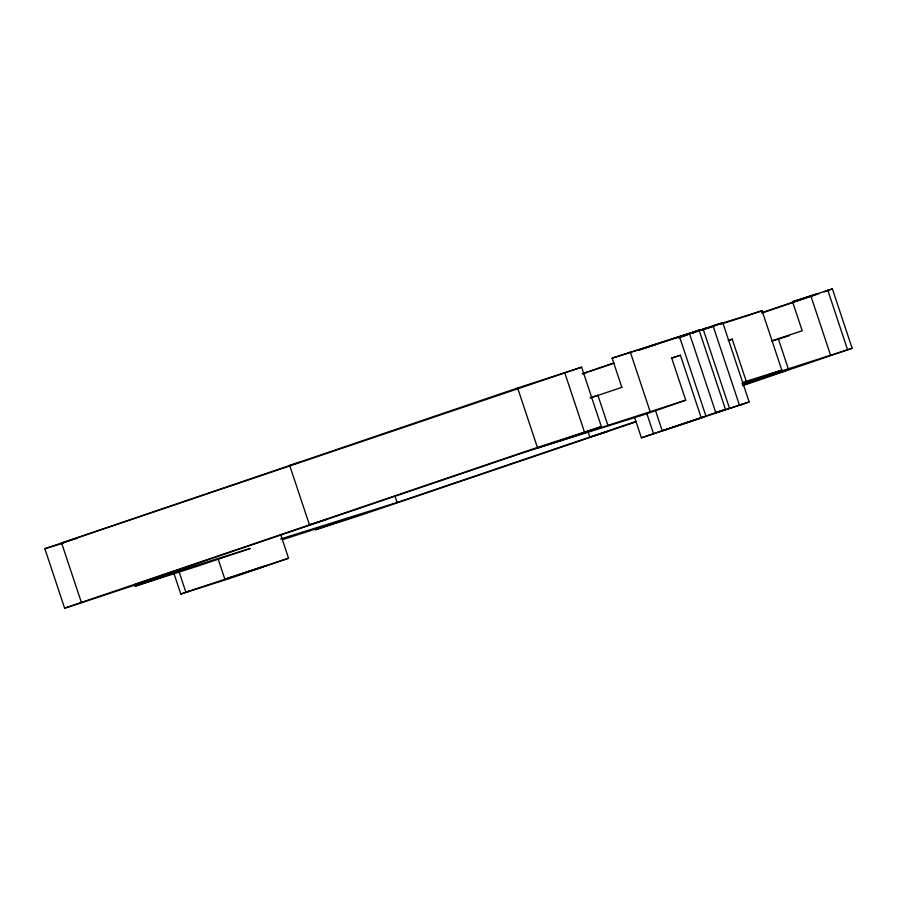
<?xml version="1.0" encoding="UTF-8"?>
<svg xmlns="http://www.w3.org/2000/svg" width="897" height="897" viewBox="0 0 897 897"><rect width="100%" height="100%" fill="white"/><g stroke="black" fill="none" stroke-linecap="round" stroke-linejoin="round"><path stroke-width="1.35" d="M280.638 534.421L288.542 558.192L287.219 558.753L228.881 578.733L180.79 594.038L174.209 574.237M634.807 418.024L641.4 437.826L725.46 409.38L699.111 330.174L612.124 358.138L621.789 387.179M701.05 417.284L680.419 355.234L671.674 357.97L685.734 400.219L519.812 453.86L134.012 584.833L250.285 548.448L197.463 566.209L134.942 586.268L176.989 571.983L128.327 587.21L69.237 606.821L64.606 608.121L44.85 548.717L517.636 388.009L581.626 367.198L601.371 426.613L559.369 440.876M742.604 385.665L852.15 348.283L832.394 288.879L823.962 291.906M64.606 608.121L537.404 447.424L601.371 426.613M688.851 334.02L692.383 332.742M683.155 336.005L687.707 334.424M685.734 400.219L643.037 414.997L537.752 447.939M815.687 294.743L819.23 293.521M678.188 337.698L681.911 336.431M714.976 325.51L700.826 330.343L712.577 326.71M60.94 543.347L581.626 367.198M638.372 350.402L656.526 344.246L612.124 358.138M690.455 333.112L699.111 330.174M713.048 325.813L703.17 329.165L729.519 408.382L749.141 401.968L722.791 322.763L713.048 325.813L739.397 405.018M722.791 322.763L712.913 326.116L715.144 325.42M678.794 337.833L687.864 334.749M691.755 333.426L695.646 332.103M743.871 316.91L762.058 310.732L781.814 370.147L742.402 383.524M771.756 340.882L802.187 330.724L792.533 301.684L832.394 288.879M582.086 373.757L613.851 362.971M761.407 312.874L816.304 294.25L792.533 301.684M583.566 373.544L587.546 372.188L582.77 373.69M588.869 371.739L614.075 363.184M762.629 312.75L814.364 295.191M671.326 358.318L680.419 355.234M728.297 340.456L732.199 339.133L746.214 381.281L781.814 370.147M622.002 387.291L590.663 397.853M742.324 382.604L746.214 381.281M282.465 539.68L357.398 515.528L315.385 529.791L358.654 515.932L636.489 421.691M742.402 383.591L852.15 348.283M280.649 538.951L397.113 502.499L636.096 421.366M743.108 385.026L787.398 369.822L742.077 383.994M179.299 572.421L185.87 592.188L288.542 558.192M180.79 594.038L190.68 590.686L185.87 592.188M725.46 409.38L715.571 412.743L729.519 408.382M749.141 401.968L641.4 437.826M643.721 348.44L647.455 347.173M657.826 343.809L676.125 337.631M648.632 346.78L655.662 344.437M656.839 344.044L706.522 328.111L690.488 333.135M675.037 338.034L689.221 333.527M716.266 325.062L762.058 310.732M720.403 324.254L742.57 317.314M300.428 462.045L289.675 465.408L309.443 524.812L326.912 519.341M62.263 542.932L76.783 538.391M63.9 542.909L44.85 548.717M728.454 340.311L732.199 339.133M590.035 397.752L597.918 395.285L608.02 425.649M772.261 341.028L789.416 335.657M607.303 431.592L589.845 437.063L588.084 431.782M739.263 405.332L744.062 403.818M691.52 333.213L698.202 331.195M827.763 290.18L847.519 349.583M810.709 295.505L830.476 354.92M778.327 338.831L788.429 369.194M689.378 333.224L715.728 412.429M679.489 336.577L705.838 415.782M655.55 410.691L662.132 430.493M630.288 351.972L650.056 411.375M646.872 413.663L653.453 433.464M564.662 372.513L584.418 431.917M517.636 388.009L537.404 447.424M394.915 495.895L397.113 502.499M218.206 559.167L224.788 578.98M61.545 542.853L81.313 602.257M226.481 578.778L225.831 579.058L266.757 565.435L226.481 578.778M663.814 430.302L663.175 430.571L704.1 416.959L663.814 430.302"/></g></svg>
